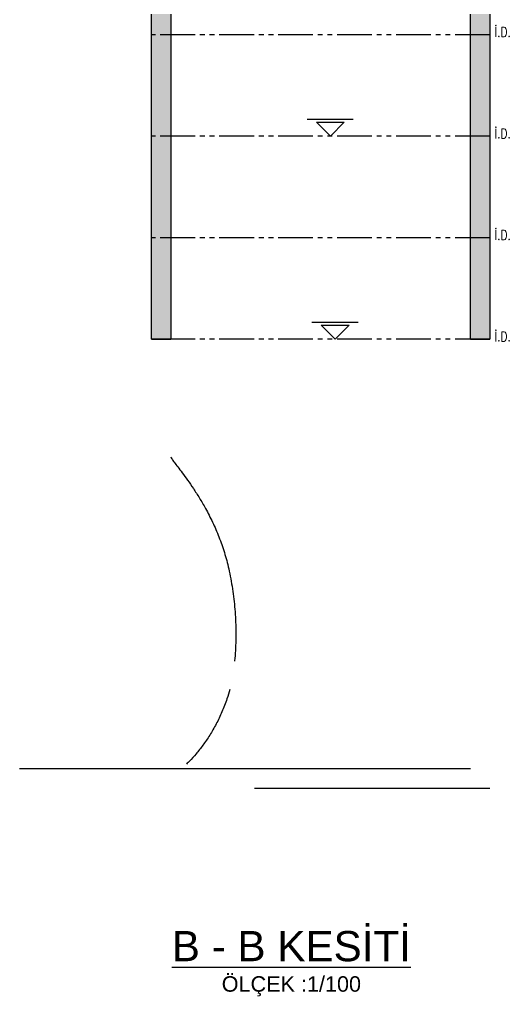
# Model space of a CAD drawing. Header units: millimetres. Extents: x 400392 to 401186, y 4543812 to 4544115.
# Drawn here: x 400748.43 to 400758.56, y 4543890.47 to 4543910.69 of the extents above; entities that cross this region are included whole.
import ezdxf
from ezdxf.enums import TextEntityAlignment as Align

# ---------------------------------------------------------------- set-up
doc = ezdxf.new("R2010")
doc.units = ezdxf.units.MM
doc.linetypes.add('ACAD_ISO05W100', pattern=[33, 24, -3, 0, -3, 0, -3])
for name, color, linetype in [('inşaat derzi prota', 11, 'Continuous'), ('kesit prota', 1, 'Continuous'), ('kesit tarama prota', 252, 'Continuous'), ('kolon tarama prota', 252, 'Continuous'), ('not yazısı prota', 6, 'Continuous'), ('PRT-CST-rc_levermark', 4, 'Continuous'), ('t35 prota', 3, 'Continuous'), ('tplan prota', 7, 'Continuous')]:
    doc.layers.add(name, color=color, linetype=linetype)
doc.styles.add('Arial', font='Arial.ttf')
doc.styles.add('TSIMPLEX', font='romanstw.shx')

msp = doc.modelspace()

# ---------------------------------------------------------------- hatches: boundary and pattern name
at = {"layer": 'kesit tarama prota'}
h = msp.add_hatch(color=253, dxfattribs=at)
h.dxf.hatch_style = 1
h.paths.add_polyline_path([(400751.55746, 4543916.67232), (400751.15746, 4543916.67232), (400751.15746, 4543904.07232), (400751.55746, 4543904.07232)])
h = msp.add_hatch(color=253, dxfattribs=at)
h.dxf.hatch_style = 1
h.paths.add_polyline_path([(400758.15746, 4543916.67232), (400757.75746, 4543916.67232), (400757.75746, 4543904.07232), (400758.15746, 4543904.07232)])

# ---------------------------------------------------------------- linework, layer by layer
at = {"layer": 'inşaat derzi prota', "linetype": 'ACAD_ISO05W100', "ltscale": 0.03}
for p, q in [((400758.15746, 4543910.37232), (400751.15746, 4543910.37232)), ((400758.15746, 4543908.27232), (400751.15746, 4543908.27232)), ((400758.15746, 4543906.17232), (400751.15746, 4543906.17232)), ((400758.15746, 4543904.07232), (400751.15746, 4543904.07232))]:
    msp.add_line(p, q, dxfattribs=at)
at = {"layer": 'kesit prota'}
for p, q in [((400751.15746, 4543904.07232), (400751.15746, 4543916.67232)), ((400751.55746, 4543916.67232), (400751.55746, 4543904.07232)), ((400757.75746, 4543904.07232), (400757.75746, 4543916.67232)), ((400758.15746, 4543916.67232), (400758.15746, 4543904.07232)), ((400751.55746, 4543904.07232), (400751.15746, 4543904.07232)), ((400751.15746, 4543904.07232), (400751.55746, 4543904.07232)), ((400757.75746, 4543904.07232), (400758.15746, 4543904.07232)), ((400757.75746, 4543904.07232), (400758.15746, 4543904.07232))]:
    msp.add_line(p, q, dxfattribs=at)
at = {"layer": 'kolon tarama prota'}
for p, q in [((400757.75746, 4543895.18236), (400748.42608, 4543895.18332)), ((400753.28834, 4543894.78232), (400758.15746, 4543894.78232))]:
    msp.add_line(p, q, dxfattribs=at)
for points, knots in [([(400751.55912, 4543901.64019), (400751.56148, 4543901.62881), (400751.57574, 4543901.59879), (400751.62435, 4543901.52924), (400751.69759, 4543901.43313), (400751.79162, 4543901.30981), (400751.90167, 4543901.15989), (400752.0225, 4543900.985), (400752.14887, 4543900.78732), (400752.28374, 4543900.5556), (400752.42161, 4543900.28804), (400752.55455, 4543899.98385), (400752.6687, 4543899.66136), (400752.72857, 4543899.43656), (400752.75368, 4543899.32231)], [0, 0, 0, 0, 0.07843137, 0.15686275, 0.23529412, 0.31372549, 0.39215686, 0.47058824, 0.54901961, 0.62745098, 0.72058824, 0.81372549, 0.90686275, 1, 1, 1, 1]), ([(400752.75368, 4543899.32231), (400752.76877, 4543899.25366), (400752.79688, 4543899.1157), (400752.83258, 4543898.90662), (400752.86136, 4543898.69587), (400752.8901, 4543898.41308), (400752.90727, 4543898.05723), (400752.8986, 4543897.70094), (400752.88182, 4543897.48645), (400752.87485, 4543897.41402), (400752.87469, 4543897.41231)], [0, 0, 0, 0, 0.1, 0.2, 0.3, 0.4, 0.6, 0.8, 0.9, 0.902414717, 0.902414717, 0.902414717, 0.902414717]), ([(400752.77536, 4543896.82238), (400752.75812, 4543896.75734), (400752.71078, 4543896.59948), (400752.61809, 4543896.35852), (400752.49647, 4543896.10669), (400752.36202, 4543895.87542), (400752.2206, 4543895.66824), (400752.07793, 4543895.48765), (400751.96559, 4543895.3654), (400751.90106, 4543895.30092), (400751.88102, 4543895.28206)], [0.138467801, 0.138467801, 0.138467801, 0.138467801, 0.210526316, 0.315789474, 0.421052632, 0.526315789, 0.631578947, 0.736842105, 0.842105263, 0.893607252, 0.893607252, 0.893607252, 0.893607252])]:
    msp.add_open_spline(points, degree=3, knots=knots, dxfattribs=at)
at = {"layer": 'PRT-CST-rc_levermark'}
for p, q in [((400754.37573, 4543908.62788), (400755.33129, 4543908.62788)), ((400754.47448, 4543904.42788), (400755.43003, 4543904.42788))]:
    msp.add_line(p, q, dxfattribs=at)
for points in [[(400754.56833, 4543908.56121), (400755.1461, 4543908.56121), (400754.85722, 4543908.27232)], [(400754.66707, 4543904.36121), (400755.24485, 4543904.36121), (400754.95596, 4543904.07232)]]:
    msp.add_lwpolyline(points, close=True, dxfattribs=at)

# ---------------------------------------------------------------- texts
at = {"layer": 'not yazısı prota', "ltscale": 0.05, "style": 'TSIMPLEX', "width": 0.8}
for p in [(400758.2547, 4543910.32786), (400758.2547, 4543908.22786), (400758.2547, 4543906.12786), (400758.2547, 4543904.02786)]:
    msp.add_text('İ.D.', height=0.2, dxfattribs=at).set_placement(p)
at = {"layer": 't35 prota', "style": 'Arial'}
msp.add_text('ÖLÇEK :1/100', height=0.32, dxfattribs=at).set_placement((400754.0506, 4543890.71636), align=Align.MIDDLE)
at = {"layer": 'tplan prota', "style": 'Arial'}
msp.add_text('%%UB - B KESİTİ', height=0.625, dxfattribs=at).set_placement((400754.0506, 4543891.59136), align=Align.MIDDLE)

doc.saveas('drawing.dxf')
